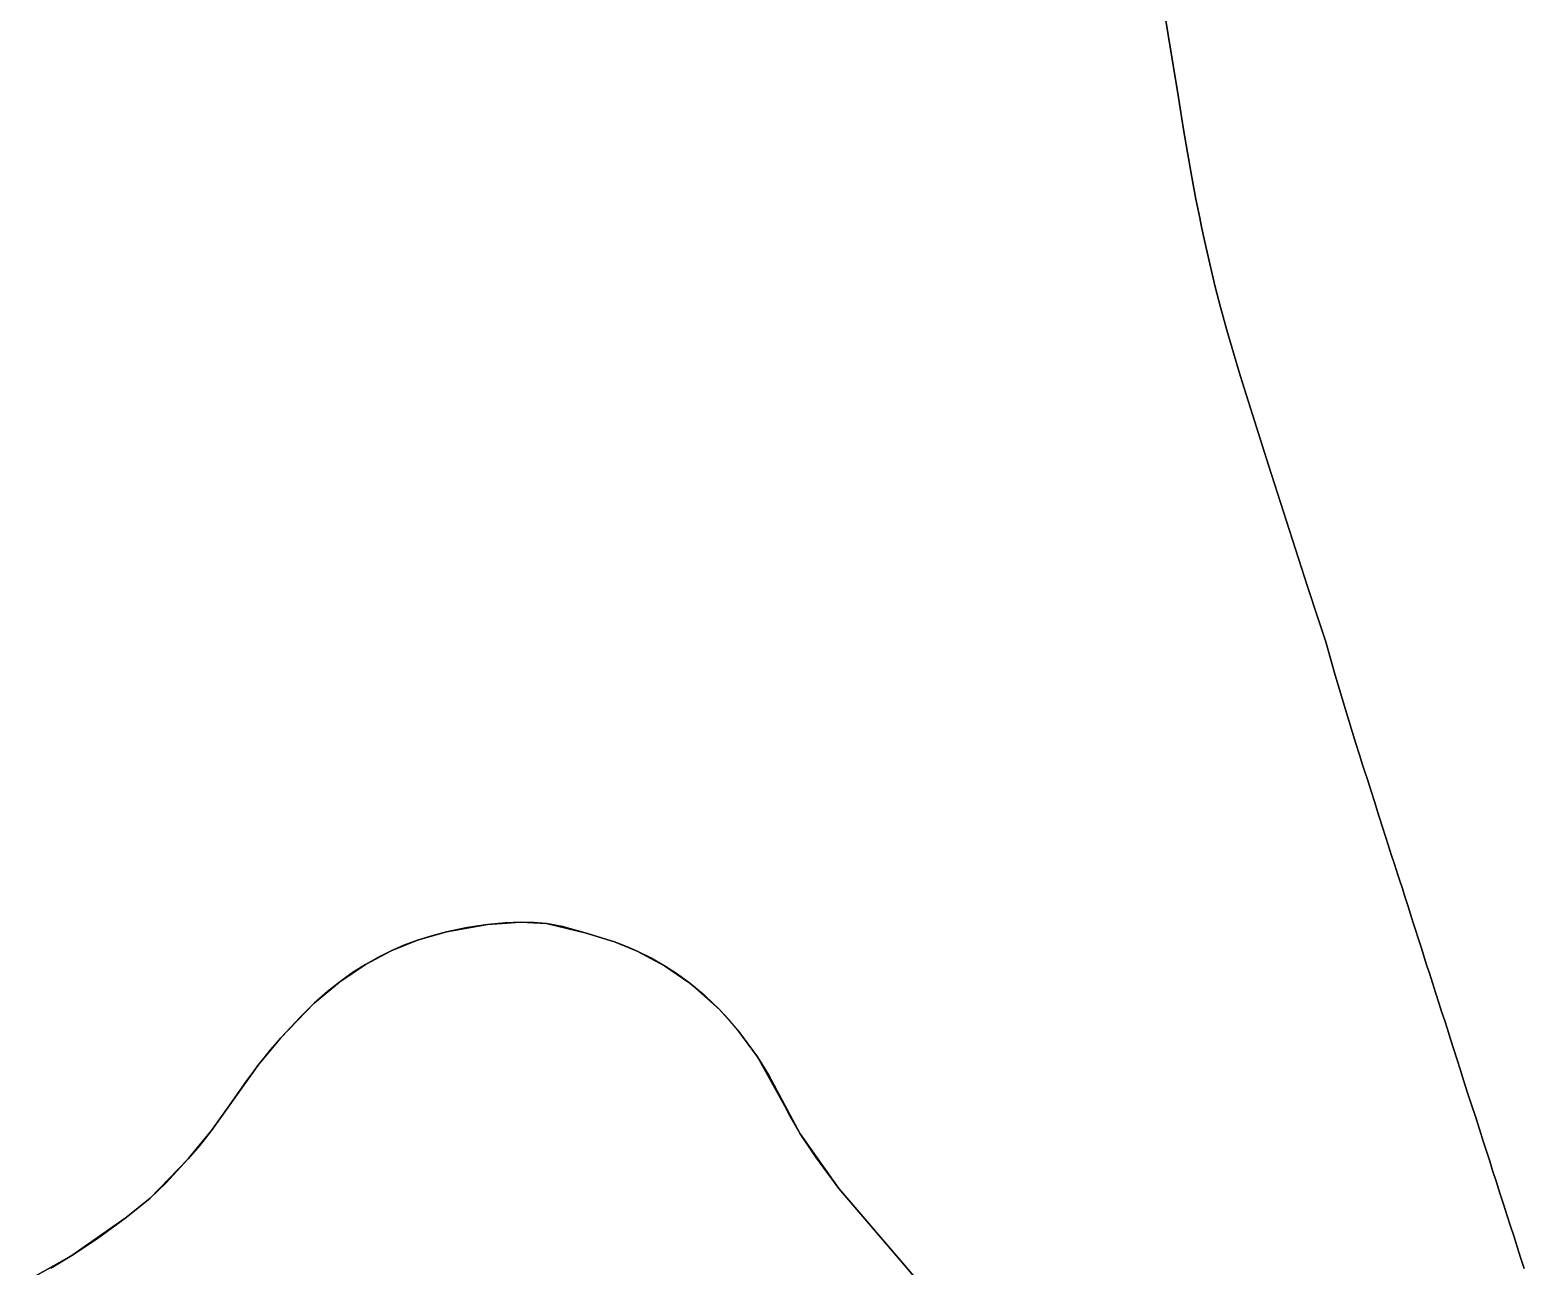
# Model space of a CAD drawing. Header units: inches. Extents: x 11258954 to 11313122, y 3645444 to 3695200.
# Drawn here: x 11285753 to 11290804, y 3678319 to 3682498 of the extents above; entities that cross this region are included whole.
import ezdxf

# ---------------------------------------------------------------- set-up
doc = ezdxf.new("R2010")
doc.units = ezdxf.units.IN
doc.header["$MEASUREMENT"] = 0
doc.layers.add('VotingPrecinct', color=233, linetype='Continuous')
doc.layers.add('Ward', color=133, linetype='Continuous')

msp = doc.modelspace()

# ---------------------------------------------------------------- linework, layer by layer
at = {"layer": 'VotingPrecinct'}
for points in [[(11289562.9, 3682718.15, 0), (11289600.95, 3682481.3, 0), (11289635.5375, 3682268.8675, 0), (11289653.1, 3682161, 0), (11289666.05, 3682083.6, 0), (11289680.7, 3682000, 0), (11289694.65, 3681925.6, 0), (11289707.2585, 3681862.8645, 0), (11289713.5, 3681831.8, 0), (11289723.2, 3681785.5, 0), (11289744.6, 3681691.9, 0), (11289745.725, 3681687.3245, 0), (11289759.9, 3681629.65, 0), (11289778, 3681560.05, 0), (11289799.6, 3681483.05, 0), (11289832.8, 3681367.8, 0), (11289845.1, 3681326.35, 0), (11289940.4, 3681025.85, 0), (11290071.8, 3680615.8, 0), (11290106.96, 3680510.1215, 0), (11290133.17, 3680428.5235, 0), (11290165.8095, 3680316.512, 0), (11290173.15, 3680290.3, 0), (11290195.3, 3680215.2, 0), (11290230.85, 3680100, 0), (11290235.5, 3680085.35, 0), (11290247.5, 3680047.2, 0), (11290259.35, 3680010, 0), (11290262.55, 3680000, 0), (11290274.2, 3679963.6, 0), (11290287.7, 3679920.65, 0), (11290298.05, 3679889.05, 0), (11290313.2, 3679840.8, 0), (11290326.6, 3679798.65, 0), (11290334.4, 3679774.5, 0), (11290344.4, 3679742.6, 0), (11290355.1, 3679710.45, 0), (11290365.9, 3679677.05, 0), (11290377.1, 3679641.95, 0), (11290383.8, 3679620.9, 0), (11290392.4, 3679594.8, 0), (11290400.55, 3679568.5, 0), (11290410.4, 3679538.2, 0), (11290420.05, 3679508.05, 0), (11290429, 3679479.5, 0), (11290437.85, 3679452.05, 0), (11290445.65, 3679426.95, 0), (11290456.8, 3679393.05, 0), (11290466.4, 3679362.9, 0), (11290475.65, 3679333.8, 0), (11290483.8, 3679308.55, 0), (11290494.05, 3679276.2, 0), (11290506, 3679239.7, 0), (11290515.85, 3679208.4, 0), (11290526.1, 3679176.3, 0), (11290535.55, 3679148.05, 0), (11290543.45, 3679122.85, 0), (11290555.3, 3679085.85, 0), (11290566.95, 3679050.55, 0), (11290577.45, 3679016.35, 0), (11290587.85, 3678984.3, 0), (11290599.65, 3678947.3, 0), (11290613.15, 3678904.9, 0), (11290626.3, 3678864.4, 0), (11290639.15, 3678824, 0), (11290652.8, 3678781.15, 0), (11290665.9, 3678741.1, 0), (11290676.7, 3678707.1, 0), (11290687.55, 3678673.45, 0), (11290697.65, 3678641.65, 0), (11290710.4, 3678602.5, 0), (11290722.3, 3678565.35, 0), (11290735.5, 3678524.8, 0), (11290746.05, 3678491.95, 0), (11290758.45, 3678453.6, 0), (11290769.5, 3678420.65, 0), (11290780.4, 3678384.15, 0), (11290793.35, 3678344.45, 0), (11290804, 3678310.7, 0)], [(11290804, 3678310.7, 0), (11290793.35, 3678344.45, 0), (11290780.4, 3678384.15, 0), (11290769.5, 3678420.65, 0), (11290758.45, 3678453.6, 0), (11290746.05, 3678491.95, 0), (11290735.5, 3678524.8, 0), (11290722.3, 3678565.35, 0), (11290710.4, 3678602.5, 0), (11290697.65, 3678641.65, 0), (11290687.55, 3678673.45, 0), (11290676.7, 3678707.1, 0), (11290665.9, 3678741.1, 0), (11290652.8, 3678781.15, 0), (11290639.15, 3678824, 0), (11290626.3, 3678864.4, 0), (11290613.15, 3678904.9, 0), (11290599.65, 3678947.3, 0), (11290587.85, 3678984.3, 0), (11290577.45, 3679016.35, 0), (11290566.95, 3679050.55, 0), (11290555.3, 3679085.85, 0), (11290543.45, 3679122.85, 0), (11290535.55, 3679148.05, 0), (11290526.1, 3679176.3, 0), (11290515.85, 3679208.4, 0), (11290506, 3679239.7, 0), (11290494.05, 3679276.2, 0), (11290483.8, 3679308.55, 0), (11290475.65, 3679333.8, 0), (11290466.4, 3679362.9, 0), (11290456.8, 3679393.05, 0), (11290445.65, 3679426.95, 0), (11290437.85, 3679452.05, 0), (11290429, 3679479.5, 0), (11290420.05, 3679508.05, 0), (11290410.4, 3679538.2, 0), (11290400.55, 3679568.5, 0), (11290392.4, 3679594.8, 0), (11290383.8, 3679620.9, 0), (11290377.1, 3679641.95, 0), (11290365.9, 3679677.05, 0), (11290355.1, 3679710.45, 0), (11290344.4, 3679742.6, 0), (11290334.4, 3679774.5, 0), (11290326.6, 3679798.65, 0), (11290313.2, 3679840.8, 0), (11290298.05, 3679889.05, 0), (11290287.7, 3679920.65, 0), (11290274.2, 3679963.6, 0), (11290262.55, 3680000, 0), (11290259.35, 3680010, 0), (11290247.5, 3680047.2, 0), (11290235.5, 3680085.35, 0), (11290230.85, 3680100, 0), (11290195.3, 3680215.2, 0), (11290173.15, 3680290.3, 0), (11290165.8095, 3680316.512, 0), (11290133.17, 3680428.5235, 0), (11290106.96, 3680510.1215, 0), (11290071.8, 3680615.8, 0), (11289940.4, 3681025.85, 0), (11289845.1, 3681326.35, 0), (11289832.8, 3681367.8, 0), (11289799.6, 3681483.05, 0), (11289778, 3681560.05, 0), (11289759.9, 3681629.65, 0), (11289745.725, 3681687.3245, 0), (11289744.6, 3681691.9, 0), (11289723.2, 3681785.5, 0), (11289713.5, 3681831.8, 0), (11289707.2585, 3681862.8645, 0), (11289694.65, 3681925.6, 0), (11289680.7, 3682000, 0), (11289666.05, 3682083.6, 0), (11289653.1, 3682161, 0), (11289635.5375, 3682268.8675, 0), (11289600.95, 3682481.3, 0), (11289562.9, 3682718.15, 0)], [(11288770.921, 3678248.601, 0), (11288709.1495, 3678322.299, 0), (11288487.893, 3678581.126, 0), (11288409.9868, 3678687.0756, 0), (11288356.499, 3678765.963, 0), (11288322.384, 3678824.7939, 0), (11288250.7962, 3678963.874, 0), (11288212.685, 3679025.958, 0), (11288177.7821, 3679074.8875, 0), (11288145.8524, 3679116.4858, 0), (11288114.9071, 3679153.3374, 0), (11288084.354, 3679186.123, 0), (11288035.3248, 3679232.5862, 0), (11287983.988, 3679275.004, 0), (11287941.6445, 3679305.7718, 0), (11287897.558, 3679334.3142, 0), (11287852.1906, 3679360.332, 0), (11287806, 3679383.563, 0), (11287769.3764, 3679399.5139, 0), (11287729.0036, 3679414.7871, 0), (11287630.201, 3679445.762, 0), (11287553.4514, 3679466.613, 0), (11287498.906, 3679476.967, 0), (11287456.9239, 3679480.7351, 0), (11287411.114, 3679481.3929, 0), (11287360.5205, 3679478.9939, 0), (11287300.262, 3679473.313, 0), (11287230.7495, 3679463.2857, 0), (11287161.508, 3679448.691, 0), (11287111.1893, 3679435.232, 0), (11287063.1237, 3679420.0245, 0), (11287017.4787, 3679403.1216, 0), (11286974.371, 3679384.567, 0), (11286931.1468, 3679363.0509, 0), (11286887.5942, 3679338.4043, 0), (11286843.9195, 3679310.7434, 0), (11286800.406, 3679280.247, 0), (11286758.3522, 3679246.9053, 0), (11286714.2939, 3679207.1269, 0), (11286667.8793, 3679160.9226, 0), (11286600.581, 3679089.8255, 0), (11286564.0075, 3679048.6147, 0), (11286526.1905, 3679001.3313, 0), (11286485.454, 3678945.9952, 0), (11286366.3892, 3678777.34, 0), (11286326.2395, 3678725.6007, 0), (11286288.047, 3678681.143, 0), (11286213.1657, 3678599.9583, 0), (11286159.85, 3678548.701, 0), (11286078.623, 3678483.49, 0), (11285981.6295, 3678411.7282, 0), (11285895.023, 3678354.294, 0), (11285823.6196, 3678312.1098, 0)], [(11285823.6196, 3678312.1098, 0), (11285895.023, 3678354.294, 0), (11285981.6295, 3678411.7282, 0), (11286078.623, 3678483.49, 0), (11286159.85, 3678548.701, 0), (11286213.1657, 3678599.9583, 0), (11286288.047, 3678681.143, 0), (11286326.2395, 3678725.6007, 0), (11286366.3892, 3678777.34, 0), (11286526.1905, 3679001.3313, 0), (11286600.581, 3679089.8255, 0), (11286714.2939, 3679207.1269, 0), (11286758.3522, 3679246.9053, 0), (11286800.406, 3679280.247, 0), (11286887.5942, 3679338.4043, 0), (11286974.371, 3679384.567, 0), (11287063.1237, 3679420.0245, 0), (11287161.508, 3679448.691, 0), (11287230.7495, 3679463.2857, 0), (11287300.262, 3679473.313, 0), (11287411.114, 3679481.3929, 0), (11287456.9239, 3679480.7351, 0), (11287498.906, 3679476.967, 0), (11287553.4514, 3679466.613, 0), (11287630.201, 3679445.762, 0), (11287729.0036, 3679414.7871, 0), (11287806, 3679383.563, 0), (11287897.558, 3679334.3142, 0), (11287983.988, 3679275.004, 0), (11288035.3248, 3679232.5862, 0), (11288084.354, 3679186.123, 0), (11288145.8524, 3679116.4858, 0), (11288212.685, 3679025.958, 0), (11288250.7962, 3678963.874, 0), (11288322.384, 3678824.7939, 0), (11288356.499, 3678765.963, 0), (11288409.9868, 3678687.0756, 0), (11288487.893, 3678581.126, 0), (11288709.1495, 3678322.299, 0), (11288770.921, 3678248.601, 0)]]:
    msp.add_polyline3d(points, dxfattribs=at)
at = {"layer": 'Ward'}
for points in [[(11289562.9, 3682718.15, 0), (11289600.95, 3682481.3, 0), (11289635.5375, 3682268.8675, 0), (11289653.1, 3682161, 0), (11289666.05, 3682083.6, 0), (11289680.7, 3682000, 0), (11289694.65, 3681925.6, 0), (11289707.2585, 3681862.8645, 0), (11289713.5, 3681831.8, 0), (11289723.2, 3681785.5, 0), (11289744.6, 3681691.9, 0), (11289745.725, 3681687.3245, 0), (11289759.9, 3681629.65, 0), (11289778, 3681560.05, 0), (11289799.6, 3681483.05, 0), (11289832.8, 3681367.8, 0), (11289845.1, 3681326.35, 0), (11289940.4, 3681025.85, 0), (11290071.8, 3680615.8, 0), (11290106.96, 3680510.1215, 0), (11290133.17, 3680428.5235, 0), (11290165.8095, 3680316.512, 0), (11290173.15, 3680290.3, 0), (11290195.3, 3680215.2, 0), (11290230.85, 3680100, 0), (11290235.5, 3680085.35, 0), (11290247.5, 3680047.2, 0), (11290259.35, 3680010, 0), (11290262.55, 3680000, 0), (11290274.2, 3679963.6, 0), (11290287.7, 3679920.65, 0), (11290298.05, 3679889.05, 0), (11290313.2, 3679840.8, 0), (11290326.6, 3679798.65, 0), (11290334.4, 3679774.5, 0), (11290344.4, 3679742.6, 0), (11290355.1, 3679710.45, 0), (11290365.9, 3679677.05, 0), (11290377.1, 3679641.95, 0), (11290383.8, 3679620.9, 0), (11290392.4, 3679594.8, 0), (11290400.55, 3679568.5, 0), (11290410.4, 3679538.2, 0), (11290420.05, 3679508.05, 0), (11290429, 3679479.5, 0), (11290437.85, 3679452.05, 0), (11290445.65, 3679426.95, 0), (11290456.8, 3679393.05, 0), (11290466.4, 3679362.9, 0), (11290475.65, 3679333.8, 0), (11290483.8, 3679308.55, 0), (11290494.05, 3679276.2, 0), (11290506, 3679239.7, 0), (11290515.85, 3679208.4, 0), (11290526.1, 3679176.3, 0), (11290535.55, 3679148.05, 0), (11290543.45, 3679122.85, 0), (11290555.3, 3679085.85, 0), (11290566.95, 3679050.55, 0), (11290577.45, 3679016.35, 0), (11290587.85, 3678984.3, 0), (11290599.65, 3678947.3, 0), (11290613.15, 3678904.9, 0), (11290626.3, 3678864.4, 0), (11290639.15, 3678824, 0), (11290652.8, 3678781.15, 0), (11290665.9, 3678741.1, 0), (11290676.7, 3678707.1, 0), (11290687.55, 3678673.45, 0), (11290697.65, 3678641.65, 0), (11290710.4, 3678602.5, 0), (11290722.3, 3678565.35, 0), (11290735.5, 3678524.8, 0), (11290746.05, 3678491.95, 0), (11290758.45, 3678453.6, 0), (11290769.5, 3678420.65, 0), (11290780.4, 3678384.15, 0), (11290793.35, 3678344.45, 0), (11290804, 3678310.7, 0)], [(11290804, 3678310.7, 0), (11290793.35, 3678344.45, 0), (11290780.4, 3678384.15, 0), (11290769.5, 3678420.65, 0), (11290758.45, 3678453.6, 0), (11290746.05, 3678491.95, 0), (11290735.5, 3678524.8, 0), (11290722.3, 3678565.35, 0), (11290710.4, 3678602.5, 0), (11290697.65, 3678641.65, 0), (11290687.55, 3678673.45, 0), (11290676.7, 3678707.1, 0), (11290665.9, 3678741.1, 0), (11290652.8, 3678781.15, 0), (11290639.15, 3678824, 0), (11290626.3, 3678864.4, 0), (11290613.15, 3678904.9, 0), (11290599.65, 3678947.3, 0), (11290587.85, 3678984.3, 0), (11290577.45, 3679016.35, 0), (11290566.95, 3679050.55, 0), (11290555.3, 3679085.85, 0), (11290543.45, 3679122.85, 0), (11290535.55, 3679148.05, 0), (11290526.1, 3679176.3, 0), (11290515.85, 3679208.4, 0), (11290506, 3679239.7, 0), (11290494.05, 3679276.2, 0), (11290483.8, 3679308.55, 0), (11290475.65, 3679333.8, 0), (11290466.4, 3679362.9, 0), (11290456.8, 3679393.05, 0), (11290445.65, 3679426.95, 0), (11290437.85, 3679452.05, 0), (11290429, 3679479.5, 0), (11290420.05, 3679508.05, 0), (11290410.4, 3679538.2, 0), (11290400.55, 3679568.5, 0), (11290392.4, 3679594.8, 0), (11290383.8, 3679620.9, 0), (11290377.1, 3679641.95, 0), (11290365.9, 3679677.05, 0), (11290355.1, 3679710.45, 0), (11290344.4, 3679742.6, 0), (11290334.4, 3679774.5, 0), (11290326.6, 3679798.65, 0), (11290313.2, 3679840.8, 0), (11290298.05, 3679889.05, 0), (11290287.7, 3679920.65, 0), (11290274.2, 3679963.6, 0), (11290262.55, 3680000, 0), (11290259.35, 3680010, 0), (11290247.5, 3680047.2, 0), (11290235.5, 3680085.35, 0), (11290230.85, 3680100, 0), (11290195.3, 3680215.2, 0), (11290173.15, 3680290.3, 0), (11290165.8095, 3680316.512, 0), (11290133.17, 3680428.5235, 0), (11290106.96, 3680510.1215, 0), (11290071.8, 3680615.8, 0), (11289940.4, 3681025.85, 0), (11289845.1, 3681326.35, 0), (11289832.8, 3681367.8, 0), (11289799.6, 3681483.05, 0), (11289778, 3681560.05, 0), (11289759.9, 3681629.65, 0), (11289745.725, 3681687.3245, 0), (11289744.6, 3681691.9, 0), (11289723.2, 3681785.5, 0), (11289713.5, 3681831.8, 0), (11289707.2585, 3681862.8645, 0), (11289694.65, 3681925.6, 0), (11289680.7, 3682000, 0), (11289666.05, 3682083.6, 0), (11289653.1, 3682161, 0), (11289635.5375, 3682268.8675, 0), (11289600.95, 3682481.3, 0), (11289562.9, 3682718.15, 0)], [(11288770.921, 3678248.601, 0), (11288709.1495, 3678322.299, 0), (11288487.893, 3678581.126, 0), (11288356.499, 3678765.963, 0), (11288212.685, 3679025.958, 0), (11288145.8524, 3679116.4858, 0), (11288084.354, 3679186.123, 0), (11287983.988, 3679275.004, 0), (11287897.558, 3679334.3142, 0), (11287806, 3679383.563, 0), (11287729.0036, 3679414.7871, 0), (11287630.201, 3679445.762, 0), (11287498.906, 3679476.967, 0), (11287411.114, 3679481.3929, 0), (11287300.262, 3679473.313, 0), (11287161.508, 3679448.691, 0), (11287063.1237, 3679420.0245, 0), (11286974.371, 3679384.567, 0), (11286887.5942, 3679338.4043, 0), (11286800.406, 3679280.247, 0), (11286714.2939, 3679207.1269, 0), (11286600.581, 3679089.8255, 0), (11286526.1905, 3679001.3313, 0), (11286366.3892, 3678777.34, 0), (11286288.047, 3678681.143, 0), (11286159.85, 3678548.701, 0), (11286078.623, 3678483.49, 0), (11285895.023, 3678354.294, 0), (11285752.795, 3678274.3645, 0)], [(11285752.795, 3678274.3645, 0), (11285895.023, 3678354.294, 0), (11286078.623, 3678483.49, 0), (11286159.85, 3678548.701, 0), (11286288.047, 3678681.143, 0), (11286366.3892, 3678777.34, 0), (11286526.1905, 3679001.3313, 0), (11286600.581, 3679089.8255, 0), (11286714.2939, 3679207.1269, 0), (11286800.406, 3679280.247, 0), (11286887.5942, 3679338.4043, 0), (11286974.371, 3679384.567, 0), (11287063.1237, 3679420.0245, 0), (11287161.508, 3679448.691, 0), (11287300.262, 3679473.313, 0), (11287411.114, 3679481.3929, 0), (11287498.906, 3679476.967, 0), (11287630.201, 3679445.762, 0), (11287729.0036, 3679414.7871, 0), (11287806, 3679383.563, 0), (11287897.558, 3679334.3142, 0), (11287983.988, 3679275.004, 0), (11288084.354, 3679186.123, 0), (11288145.8524, 3679116.4858, 0), (11288212.685, 3679025.958, 0), (11288250.7962, 3678963.874, 0), (11288356.499, 3678765.963, 0), (11288487.893, 3678581.126, 0), (11288709.1495, 3678322.299, 0), (11288770.921, 3678248.601, 0)]]:
    msp.add_polyline3d(points, dxfattribs=at)

doc.saveas('drawing.dxf')
